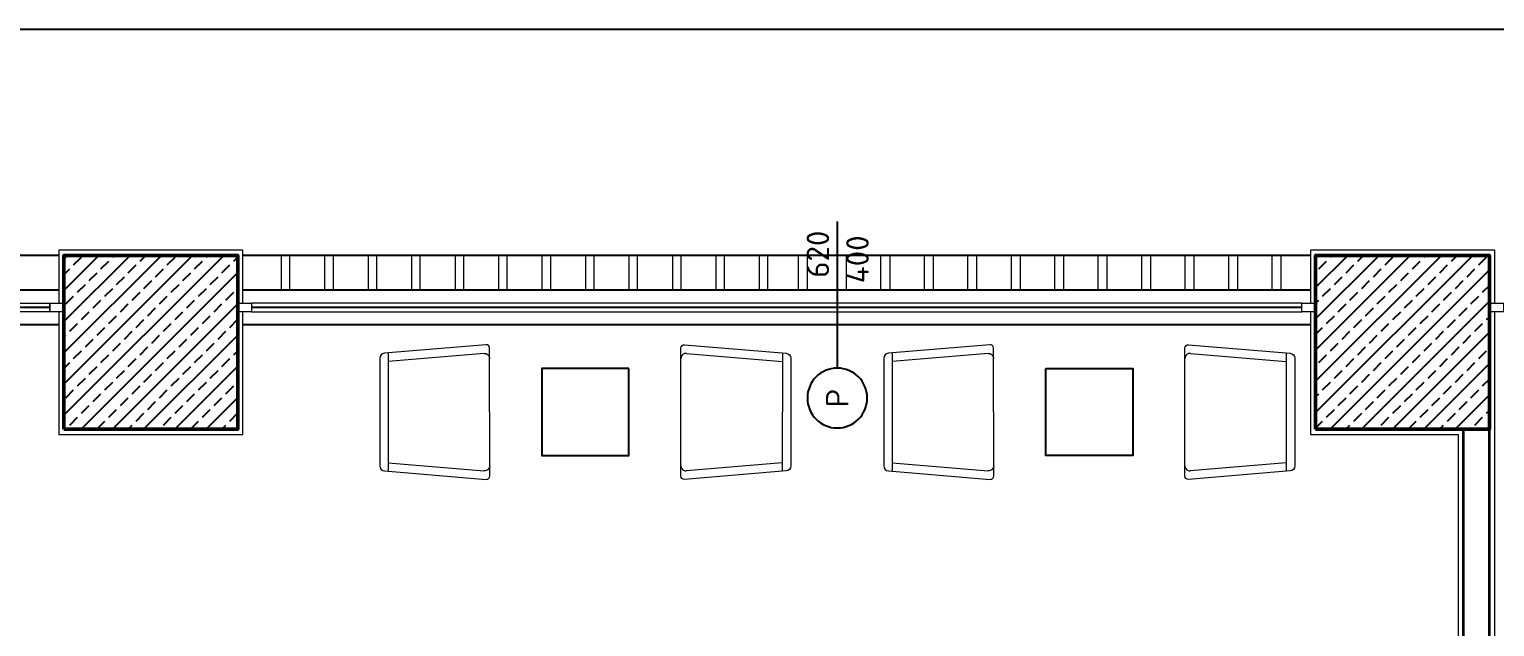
# Model space of a CAD drawing. Header units: millimetres. Extents: x 1443065 to 1517367, y 3763150 to 3779068.
# Drawn here: x 1513045 to 1513888, y 3769234 to 3769577 of the extents above; entities that cross this region are included whole.
import ezdxf
from ezdxf.enums import TextEntityAlignment as Align

# ---------------------------------------------------------------- set-up
doc = ezdxf.new("R2010")
doc.units = ezdxf.units.MM
for name, color, linetype in [('1 tefriş 2', 8, 'Continuous'), ('m-DOG_gor', 8, 'Continuous'), ('m-TAR_duvar', 8, 'Continuous'), ('m-TFR_vitrifiye', 1, 'Continuous'), ('m-YAZ_poz', 7, 'Continuous')]:
    doc.layers.add(name, color=color, linetype=linetype)
for name, color, linetype, lineweight in [('1-tefriş2', 63, 'Continuous', 5), ('A_TEFRIS', 173, 'Continuous', 9), ('DUVAR', 2, 'Continuous', 35), ('MERDIVEN', 4, 'Continuous', 20), ('SIVA', 3, 'Continuous', 9), ('TASIYICI', 170, 'Continuous', 50)]:
    doc.layers.add(name, color=color, linetype=linetype, lineweight=lineweight)
doc.styles.add('mono', font='isocpeur.ttf')
doc.styles.get("Standard").update_dxf_attribs({"font": 'arial.ttf'})
pattern_1 = [(45, (-82570.414, -4962.345), (-8.98025612, 8.98025612), []), (45, (-82561.433, -4962.345), (-8.98025612, 8.98025612), [6.35, -3.175])]

# ---------------------------------------------------------------- blocks, each defined once
blk = doc.blocks.new('m-penpoz')
blk.add_line((0, -1.625), (0, 0))
blk.add_circle((0, 0.332), 0.332)
blk.add_attdef('POZNO', text='', height=0.18).set_placement((0, 0.332), align=Align.MIDDLE)
blk.add_attdef('HEIGHT', text='', height=0.18, rotation=90).set_placement((0.069, -1.625), align=Align.TOP_LEFT)
blk.add_attdef('WIDTH', text='', height=0.18, rotation=90).set_placement((0, -1.625), align=Align.BOTTOM_LEFT)
blk = doc.blocks.new('c cx xc')
at = {"layer": 'A_TEFRIS'}
for p, q in [((31355.29, -6701.13), (31425.33, -6701.13)), ((31355.58, -6757.89), (31360.31, -6701.13)), ((31420.31, -6701.13), (31425.04, -6757.89)), ((31422.05, -6761.13), (31358.57, -6761.13))]:
    blk.add_line(p, q, dxfattribs=at)
blk.add_lwpolyline([(31358.57, -6761.13), (31352.47, -6761.13, -0.43878), (31350.47, -6758.97), (31355.48, -6698.89, -0.390066), (31358.47, -6696.13), (31422.15, -6696.13, -0.390066), (31425.14, -6698.89), (31430.15, -6758.97, -0.43878), (31428.15, -6761.13), (31422.06, -6761.13)], format="xyb", dxfattribs=at)
for centre, start, end in [((31358.57, -6758.13), 175.23636, 270), ((31422.05, -6758.13), 270, 4.76364)]:
    blk.add_arc(centre, 3, start, end, dxfattribs=at)

msp = doc.modelspace()

# ---------------------------------------------------------------- hatches: boundary and pattern name
at = {"layer": 'm-TAR_duvar'}
h = msp.add_hatch(dxfattribs=at)
h.set_pattern_fill('ANSI33', color=256, scale=2)
h.set_pattern_definition(pattern_1)
h.paths.add_polyline_path([(1513165.07, 3769447.09), (1513065.07, 3769447.09), (1513065.07, 3769347.09), (1513165.07, 3769347.09)])
h = msp.add_hatch(dxfattribs=at)
h.set_pattern_fill('ANSI33', color=256, scale=2)
h.set_pattern_definition(pattern_1)
h.paths.add_polyline_path([(1513885.07, 3769447.09), (1513785.07, 3769447.09), (1513785.07, 3769347.09), (1513885.07, 3769347.09)])

# ---------------------------------------------------------------- linework, layer by layer
at = {"layer": '1 tefriş 2'}
for points in [[(1513389.99, 3769381.96), (1513339.99, 3769381.96), (1513339.99, 3769331.96), (1513389.99, 3769331.96)], [(1513629.87, 3769381.96), (1513679.87, 3769381.96), (1513679.87, 3769331.96), (1513629.87, 3769331.96)]]:
    msp.add_lwpolyline(points, close=True, dxfattribs=at)
at = {"layer": 'DUVAR'}
for p, q in [((1513870.07, 3768856.58), (1513870.07, 3769347.09)), ((1513885.07, 3768856.58), (1513885.07, 3769347.09))]:
    msp.add_line(p, q, dxfattribs=at)
at = {"layer": 'm-DOG_gor', "linetype": 'Continuous'}
for p, q in [((1513062.07, 3769447.09), (1512268.07, 3769447.09)), ((1513782.07, 3769447.09), (1513168.07, 3769447.09)), ((1513062.07, 3769427.09), (1512268.07, 3769427.09)), ((1513782.07, 3769427.09), (1513168.07, 3769427.09)), ((1513057.07, 3769417.09), (1512273.07, 3769417.09)), ((1513777.07, 3769417.09), (1513173.07, 3769417.09)), ((1513062.07, 3769407.09), (1512268.07, 3769407.09)), ((1513782.07, 3769407.09), (1513168.07, 3769407.09))]:
    msp.add_line(p, q, dxfattribs=at)
at = {"layer": 'm-TFR_vitrifiye'}
msp.add_line((1512185.07, 3769577.09), (1514765.07, 3769577.09), dxfattribs=at)
at = {"layer": 'MERDIVEN'}
for points in [[(1513057.07, 3769414.59), (1512273.07, 3769414.59), (1512273.07, 3769419.59), (1513057.07, 3769419.59)], [(1513057.07, 3769419.59), (1513065.07, 3769419.59), (1513065.07, 3769414.59), (1513057.07, 3769414.59)], [(1513165.07, 3769419.59), (1513173.07, 3769419.59), (1513173.07, 3769414.59), (1513165.07, 3769414.59)], [(1513173.07, 3769414.59), (1513777.07, 3769414.59), (1513777.07, 3769419.59), (1513173.07, 3769419.59)], [(1513777.07, 3769419.59), (1513785.07, 3769419.59), (1513785.07, 3769414.59), (1513777.07, 3769414.59)], [(1513885.07, 3769419.59), (1513893.07, 3769419.59), (1513893.07, 3769414.59), (1513885.07, 3769414.59)]]:
    msp.add_lwpolyline(points, close=True, dxfattribs=at)
at = {"layer": 'SIVA'}
for points in [[(1513168.07, 3769419.59), (1513168.07, 3769450.09), (1513062.07, 3769450.09), (1513062.07, 3769419.59)], [(1513888.07, 3769419.59), (1513888.07, 3769450.09), (1513782.07, 3769450.09), (1513782.07, 3769419.59)], [(1513782.07, 3769414.59), (1513782.07, 3769344.09), (1513867.07, 3769344.09), (1513867.07, 3768859.58), (1513782.07, 3768859.58), (1513782.07, 3768625.19), (1513168.07, 3768625.19), (1513168.07, 3768859.58), (1513052.07, 3768859.58), (1513052.07, 3768753.58), (1513107.07, 3768753.58), (1513107.07, 3768270.98)], [(1513062.07, 3769414.59), (1513062.07, 3769344.09), (1513168.07, 3769344.09), (1513168.07, 3769414.59)], [(1513843.14, 3768567.19), (1513843.14, 3768753.58), (1513888.07, 3768753.58), (1513888.07, 3769414.59)]]:
    msp.add_lwpolyline(points, dxfattribs=at)
for points in [[(1513190.07, 3769447.09), (1513190.07, 3769427.09), (1513195.07, 3769427.09), (1513195.07, 3769447.09)], [(1513215.07, 3769447.09), (1513215.07, 3769427.09), (1513220.07, 3769427.09), (1513220.07, 3769447.09)], [(1513240.07, 3769447.09), (1513240.07, 3769427.09), (1513245.07, 3769427.09), (1513245.07, 3769447.09)], [(1513265.07, 3769447.09), (1513265.07, 3769427.09), (1513270.07, 3769427.09), (1513270.07, 3769447.09)], [(1513290.07, 3769447.09), (1513290.07, 3769427.09), (1513295.07, 3769427.09), (1513295.07, 3769447.09)], [(1513315.07, 3769447.09), (1513315.07, 3769427.09), (1513320.07, 3769427.09), (1513320.07, 3769447.09)], [(1513340.07, 3769447.09), (1513340.07, 3769427.09), (1513345.07, 3769427.09), (1513345.07, 3769447.09)], [(1513365.07, 3769447.09), (1513365.07, 3769427.09), (1513370.07, 3769427.09), (1513370.07, 3769447.09)], [(1513390.07, 3769447.09), (1513390.07, 3769427.09), (1513395.07, 3769427.09), (1513395.07, 3769447.09)], [(1513415.07, 3769447.09), (1513415.07, 3769427.09), (1513420.07, 3769427.09), (1513420.07, 3769447.09)], [(1513440.07, 3769447.09), (1513440.07, 3769427.09), (1513445.07, 3769427.09), (1513445.07, 3769447.09)], [(1513465.07, 3769447.09), (1513465.07, 3769427.09), (1513470.07, 3769427.09), (1513470.07, 3769447.09)], [(1513492.57, 3769447.09), (1513492.57, 3769427.09), (1513487.57, 3769427.09), (1513487.57, 3769447.09)], [(1513515.07, 3769447.09), (1513515.07, 3769427.09), (1513510.07, 3769427.09), (1513510.07, 3769447.09)], [(1513540.07, 3769447.09), (1513540.07, 3769427.09), (1513535.07, 3769427.09), (1513535.07, 3769447.09)], [(1513565.07, 3769447.09), (1513565.07, 3769427.09), (1513560.07, 3769427.09), (1513560.07, 3769447.09)], [(1513590.07, 3769447.09), (1513590.07, 3769427.09), (1513585.07, 3769427.09), (1513585.07, 3769447.09)], [(1513615.07, 3769447.09), (1513615.07, 3769427.09), (1513610.07, 3769427.09), (1513610.07, 3769447.09)], [(1513640.07, 3769447.09), (1513640.07, 3769427.09), (1513635.07, 3769427.09), (1513635.07, 3769447.09)], [(1513665.07, 3769447.09), (1513665.07, 3769427.09), (1513660.07, 3769427.09), (1513660.07, 3769447.09)], [(1513690.07, 3769447.09), (1513690.07, 3769427.09), (1513685.07, 3769427.09), (1513685.07, 3769447.09)], [(1513715.07, 3769447.09), (1513715.07, 3769427.09), (1513710.07, 3769427.09), (1513710.07, 3769447.09)], [(1513740.07, 3769447.09), (1513740.07, 3769427.09), (1513735.07, 3769427.09), (1513735.07, 3769447.09)], [(1513765.07, 3769447.09), (1513765.07, 3769427.09), (1513760.07, 3769427.09), (1513760.07, 3769447.09)]]:
    msp.add_lwpolyline(points, close=True, dxfattribs=at)
at = {"layer": 'TASIYICI'}
for points in [[(1513065.07, 3769347.09), (1513165.07, 3769347.09), (1513165.07, 3769447.09), (1513065.07, 3769447.09)], [(1513785.07, 3769347.09), (1513885.07, 3769347.09), (1513885.07, 3769447.09), (1513785.07, 3769447.09)]]:
    msp.add_lwpolyline(points, close=True, dxfattribs=at)

# ---------------------------------------------------------------- block references
at = {"layer": '1-tefriş2'}
for p, xscale, yscale, zscale, rotation in [((1506720.88, 3799864.62), -0.972, 0.9720000000000001, 0.9720000000000001, 90.03244901164719), ((1520009.57, 3799864.51), 0.972, 0.972, 0.972, 269.9666497921879), ((1507010.53, 3799864.57), -0.9720000000000001, 0.9720000000000001, 0.9720000000000001, 90.03289960972964), ((1520299.21, 3799864.57), 0.9720000000000001, 0.9720000000000001, 0.9720000000000001, 269.9671003902703)]:
    msp.add_blockref('c cx xc', p, dxfattribs=dict(at, xscale=xscale, yscale=yscale, zscale=zscale, rotation=rotation))
at = {"layer": 'm-YAZ_poz'}
ref = msp.add_blockref('m-penpoz', (1513509.93, 3769382.24), dxfattribs=dict(at, xscale=-51.83999999999998, yscale=51.83999999999998, zscale=51.83999999999998, rotation=179.9995494033126))
ref.add_attrib('WIDTH', '620', dxfattribs={"layer": '0', "height": 12.96, "rotation": 90, "style": 'mono'}).set_placement((1513509.14, 3769461.3), align=Align.BOTTOM_RIGHT)
ref.add_attrib('HEIGHT', '400', dxfattribs={"layer": '0', "height": 12.96, "rotation": 90, "style": 'mono'}).set_placement((1513531.94, 3769458.55), align=Align.BOTTOM_RIGHT)
ref.add_attrib('POZNO', 'P', dxfattribs={"layer": '0', "height": 12.96, "rotation": 90, "style": 'mono'}).set_placement((1513509.93, 3769365.03), align=Align.MIDDLE_CENTER)

doc.saveas('drawing.dxf')
